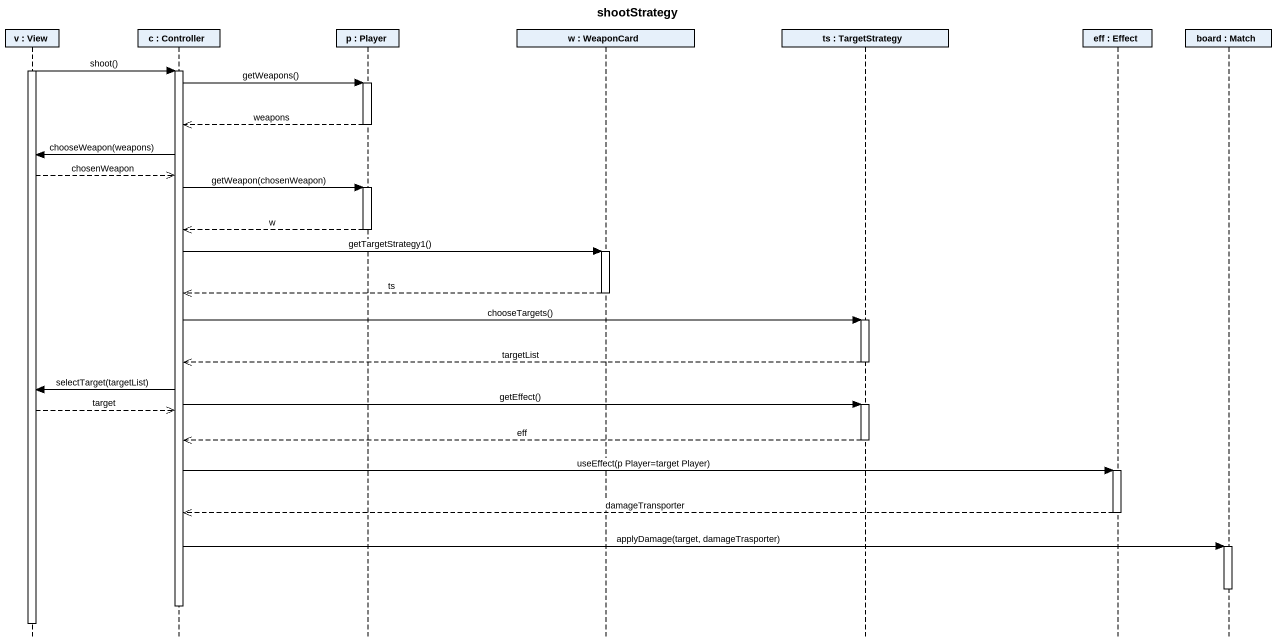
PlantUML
@startuml
title shootStrategy
hide footbox
participant "v : View" as v
participant "c : Controller" as c
participant "p : Player" as p
participant "w : WeaponCard" as w
participant "ts : TargetStrategy" as ts
participant "eff : Effect" as eff
participant "board : Match" as board

activate v
v -> c : shoot()
activate c
c -> p : getWeapons()
activate p
p -->> c : weapons
deactivate p
c -> v : chooseWeapon(weapons)
v -->> c : chosenWeapon
c -> p : getWeapon(chosenWeapon)
activate p
p -->> c : w
deactivate p
c -> w : getTargetStrategy1()
activate w
w -->> c : ts
deactivate w
c -> ts : chooseTargets()
activate ts
ts -->> c : targetList
deactivate ts
c -> v : selectTarget(targetList)
c -> ts : getEffect()
activate ts
v -->> c : target
ts -->> c : eff
deactivate ts
c -> eff : useEffect(p Player=target Player)
activate eff
eff -->> c : damageTransporter
deactivate eff
c -> board : applyDamage(target, damageTrasporter)
activate board
deactivate board
deactivate c
deactivate v
@enduml
